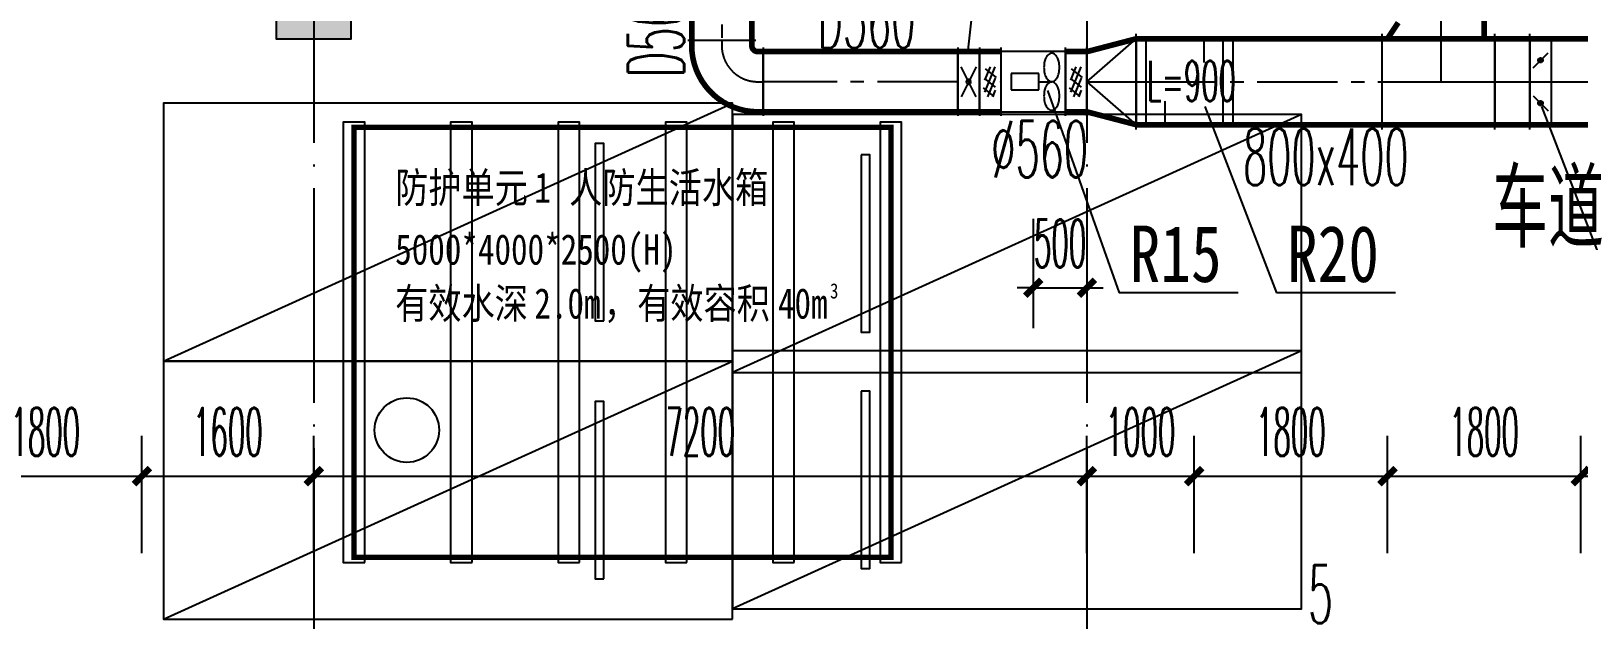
# Model space of a CAD drawing. Extents: x -888467 to -675969, y -675351 to -419232.
# Drawn here: x -808673 to -794264, y -467439 to -461966 of the extents above; entities that cross this region are included whole.
import ezdxf

# ---------------------------------------------------------------- set-up
doc = ezdxf.new("R2010")
doc.units = 0
doc.header["$LTSCALE"] = 1000
for name, pattern in [('CENTER2', [1.125, 0.75, -0.125, 0.125, -0.125]), ('DASH', [0.35, 0.25, -0.1]), ('DOTE', [2.42, 2, -0.2, 0.02, -0.2])]:
    doc.linetypes.add(name, pattern=pattern)
doc.layers.get('0').update_dxf_attribs({"linetype": 'CONTINUOUS'})
doc.layers.get('Defpoints').update_dxf_attribs({"linetype": 'CONTINUOUS'})
for name, color, linetype in [('A-Pkng-Bdry', 132, 'CONTINUOUS'), ('ACS_COM', 7, 'CONTINUOUS'), ('DIM_LEAD', 3, 'CONTINUOUS'), ('DOTE', 252, 'CONTINUOUS'), ('DUCT-送风中心线', 5, 'CENTER2'), ('DUCT-送风标注', 3, 'CONTINUOUS'), ('DUCT-送风法兰', 3, 'CONTINUOUS'), ('DUCT-送风管', 4, 'CONTINUOUS'), ('DUCT-送风管端线', 3, 'CONTINUOUS'), ('DUCT-送风管设备', 2, 'CONTINUOUS'), ('DUCT-送风阀门', 7, 'CONTINUOUS'), ('Hvac-Hide', 8, 'DASH'), ('TH_DIM', 3, 'CONTINUOUS'), ('停车', 32, 'CONTINUOUS'), ('建筑层', 253, 'CONTINUOUS'), ('设备编号', 3, 'CONTINUOUS')]:
    doc.layers.add(name, color=color, linetype=linetype)
doc.styles.add('-宋体', font='', dxfattribs={"width": 0.8})
doc.styles.add('-黑体', font='', dxfattribs={"width": 0.8})
doc.styles.add('_TCH_DIM_T3', font='simplex.shx', dxfattribs={"width": 0.423529, "bigfont": 'gbcbig.shx'})
doc.styles.add('hxd', font='simplex.shx', dxfattribs={"width": 0.5, "bigfont": 'gbcbig.shx'})
doc.styles.add('HZF', font='simplex.shx', dxfattribs={"width": 0.5, "bigfont": 'gbcbig.shx'})
doc.styles.get("Standard").update_dxf_attribs({"font": 'GBENOR', "bigfont": 'GBCBIG'})
doc.styles.get('-宋体').set_extended_font_data('宋体')
doc.styles.get('-黑体').set_extended_font_data('SimHei')
doc.dimstyles.new('_TCH_ARCH&&150', dxfattribs={"dimtxt": 446.25, "dimasz": 150, "dimexe": 375, "dimexo": 450, "dimgap": 189.375, "dimtad": 1, "dimdec": 0, "dimzin": 0, "dimdsep": 46, "dimtxsty": '_TCH_DIM_T3', "dimblk": 'ARCHTICK', "dimcen": 0.09, "dimclrt": 7, "dimazin": 2, "dimtfac": 1, "dimtdec": 0, "dimtix": 1, "dimtmove": 2, "dimatfit": 3, "dimfxl": 1, "dimtolj": 1, "dimtzin": 0, "dimarcsym": 0})

# ---------------------------------------------------------------- blocks, each defined once
blk = doc.blocks.new('ltcw')
at = {"layer": 'A-Pkng-Bdry', "color": 252}
blk.add_line((28605, 362729), (26205, 357429), dxfattribs=at)
for points in [[(28605, 357429), (26205, 357429), (26205, 362729), (28605, 362729)], [(28231, 358629), (26580, 358629), (26580, 358710), (28231, 358710)]]:
    blk.add_lwpolyline(points, close=True, dxfattribs=at)
blk = doc.blocks.new('_ArchTick')
at = {"color": 0, "linetype": 'ByBlock', "const_width": 0.4}
blk.add_lwpolyline([(-0.5, -0.5), (0.5, 0.5)], dxfattribs=at)
blk = doc.blocks.new('*D430')
at = {"layer": 'Defpoints', "color": 0, "transparency": 16777216}
for p in [(-799338, -463264), (-798838, -463264), (-798838, -464356)]:
    blk.add_point(p, dxfattribs=at)
at = {"layer": 'TH_DIM', "color": 0, "lineweight": -2, "transparency": 16777216}
for p, q in [((-799338, -463714), (-799338, -464731)), ((-798838, -463714), (-798838, -464731)), ((-799338, -464356), (-799488, -464356)), ((-799338, -464356), (-798838, -464356)), ((-798838, -464356), (-798688, -464356))]:
    blk.add_line(p, q, dxfattribs=at)
at = {"layer": 'TH_DIM', "color": 0, "lineweight": -2, "transparency": 16777216, "xscale": 150, "yscale": 150, "zscale": 150}
blk.add_blockref('_ArchTick', (-799338, -464356), dxfattribs=at)
at = {"layer": 'TH_DIM', "color": 0, "lineweight": -2, "transparency": 16777216, "xscale": 150, "yscale": 150, "zscale": 150, "rotation": 180}
blk.add_blockref('_ArchTick', (-798838, -464356), dxfattribs=at)
at = {"layer": 'TH_DIM', "color": 7, "transparency": 16777216, "insert": (-799088, -463943), "char_height": 446.2, "attachment_point": 5, "style": '_TCH_DIM_T3'}
blk.add_mtext('\\A1;500', dxfattribs=at)
blk = doc.blocks.new('*D541')
at = {"layer": 'Defpoints', "color": 0, "transparency": 16777216}
for p in [(-791639, -466109), (-794239, -467276), (-791639, -467276)]:
    blk.add_point(p, dxfattribs=at)
at = {"layer": 'TH_DIM', "color": 0, "lineweight": -2, "transparency": 16777216}
for p, q in [((-794239, -466826), (-794239, -465734)), ((-791639, -466826), (-791639, -465734)), ((-794239, -466109), (-791639, -466109))]:
    blk.add_line(p, q, dxfattribs=at)
at = {"layer": 'TH_DIM', "color": 0, "lineweight": -2, "transparency": 16777216, "xscale": 150, "yscale": 150, "zscale": 150, "rotation": 180}
blk.add_blockref('_ArchTick', (-794239, -466109), dxfattribs=at)
at = {"layer": 'TH_DIM', "color": 0, "lineweight": -2, "transparency": 16777216, "xscale": 150, "yscale": 150, "zscale": 150}
blk.add_blockref('_ArchTick', (-791639, -466109), dxfattribs=at)
at = {"layer": 'TH_DIM', "color": 7, "transparency": 16777216, "insert": (-792939, -465697), "char_height": 446.2, "attachment_point": 5, "style": '_TCH_DIM_T3'}
blk.add_mtext('\\A1;2600', dxfattribs=at)
blk = doc.blocks.new('*D542')
at = {"layer": 'Defpoints', "color": 0, "transparency": 16777216}
for p in [(-794239, -466109), (-796039, -467276), (-794239, -467276)]:
    blk.add_point(p, dxfattribs=at)
at = {"layer": 'TH_DIM', "color": 0, "lineweight": -2, "transparency": 16777216}
for p, q in [((-796039, -466826), (-796039, -465734)), ((-794239, -466826), (-794239, -465734)), ((-796039, -466109), (-794239, -466109))]:
    blk.add_line(p, q, dxfattribs=at)
at = {"layer": 'TH_DIM', "color": 0, "lineweight": -2, "transparency": 16777216, "xscale": 150, "yscale": 150, "zscale": 150, "rotation": 180}
blk.add_blockref('_ArchTick', (-796039, -466109), dxfattribs=at)
at = {"layer": 'TH_DIM', "color": 0, "lineweight": -2, "transparency": 16777216, "xscale": 150, "yscale": 150, "zscale": 150}
blk.add_blockref('_ArchTick', (-794239, -466109), dxfattribs=at)
at = {"layer": 'TH_DIM', "color": 7, "transparency": 16777216, "insert": (-795139, -465697), "char_height": 446.2, "attachment_point": 5, "style": '_TCH_DIM_T3'}
blk.add_mtext('\\A1;1800', dxfattribs=at)
blk = doc.blocks.new('*D543')
at = {"layer": 'Defpoints', "color": 0, "transparency": 16777216}
for p in [(-796039, -466109), (-797839, -467276), (-796039, -467276)]:
    blk.add_point(p, dxfattribs=at)
at = {"layer": 'TH_DIM', "color": 0, "lineweight": -2, "transparency": 16777216}
for p, q in [((-797839, -466826), (-797839, -465734)), ((-796039, -466826), (-796039, -465734)), ((-797839, -466109), (-796039, -466109))]:
    blk.add_line(p, q, dxfattribs=at)
at = {"layer": 'TH_DIM', "color": 0, "lineweight": -2, "transparency": 16777216, "xscale": 150, "yscale": 150, "zscale": 150, "rotation": 180}
blk.add_blockref('_ArchTick', (-797839, -466109), dxfattribs=at)
at = {"layer": 'TH_DIM', "color": 0, "lineweight": -2, "transparency": 16777216, "xscale": 150, "yscale": 150, "zscale": 150}
blk.add_blockref('_ArchTick', (-796039, -466109), dxfattribs=at)
at = {"layer": 'TH_DIM', "color": 7, "transparency": 16777216, "insert": (-796939, -465697), "char_height": 446.2, "attachment_point": 5, "style": '_TCH_DIM_T3'}
blk.add_mtext('\\A1;1800', dxfattribs=at)
blk = doc.blocks.new('*D544')
at = {"layer": 'Defpoints', "color": 0, "transparency": 16777216}
for p in [(-797839, -466109), (-798839, -467276), (-797839, -467276)]:
    blk.add_point(p, dxfattribs=at)
at = {"layer": 'TH_DIM', "color": 0, "lineweight": -2, "transparency": 16777216}
for p, q in [((-798839, -466826), (-798839, -465734)), ((-797839, -466826), (-797839, -465734)), ((-798839, -466109), (-797839, -466109))]:
    blk.add_line(p, q, dxfattribs=at)
at = {"layer": 'TH_DIM', "color": 0, "lineweight": -2, "transparency": 16777216, "xscale": 150, "yscale": 150, "zscale": 150, "rotation": 180}
blk.add_blockref('_ArchTick', (-798839, -466109), dxfattribs=at)
at = {"layer": 'TH_DIM', "color": 0, "lineweight": -2, "transparency": 16777216, "xscale": 150, "yscale": 150, "zscale": 150}
blk.add_blockref('_ArchTick', (-797839, -466109), dxfattribs=at)
at = {"layer": 'TH_DIM', "color": 7, "transparency": 16777216, "insert": (-798339, -465697), "char_height": 446.2, "attachment_point": 5, "style": '_TCH_DIM_T3'}
blk.add_mtext('\\A1;1000', dxfattribs=at)
blk = doc.blocks.new('*D545')
at = {"layer": 'Defpoints', "color": 0, "transparency": 16777216}
for p in [(-798839, -466109), (-806039, -467276), (-798839, -467276)]:
    blk.add_point(p, dxfattribs=at)
at = {"layer": 'TH_DIM', "color": 0, "lineweight": -2, "transparency": 16777216}
for p, q in [((-806039, -466826), (-806039, -465734)), ((-798839, -466826), (-798839, -465734)), ((-806039, -466109), (-798839, -466109))]:
    blk.add_line(p, q, dxfattribs=at)
at = {"layer": 'TH_DIM', "color": 0, "lineweight": -2, "transparency": 16777216, "xscale": 150, "yscale": 150, "zscale": 150, "rotation": 180}
blk.add_blockref('_ArchTick', (-806039, -466109), dxfattribs=at)
at = {"layer": 'TH_DIM', "color": 0, "lineweight": -2, "transparency": 16777216, "xscale": 150, "yscale": 150, "zscale": 150}
blk.add_blockref('_ArchTick', (-798839, -466109), dxfattribs=at)
at = {"layer": 'TH_DIM', "color": 7, "transparency": 16777216, "insert": (-802439, -465697), "char_height": 446.2, "attachment_point": 5, "style": '_TCH_DIM_T3'}
blk.add_mtext('\\A1;7200', dxfattribs=at)
blk = doc.blocks.new('*D546')
at = {"layer": 'Defpoints', "color": 0, "transparency": 16777216}
for p in [(-806039, -466109), (-807639, -467276), (-806039, -467276)]:
    blk.add_point(p, dxfattribs=at)
at = {"layer": 'TH_DIM', "color": 0, "lineweight": -2, "transparency": 16777216}
for p, q in [((-807639, -466826), (-807639, -465734)), ((-806039, -466826), (-806039, -465734)), ((-807639, -466109), (-806039, -466109))]:
    blk.add_line(p, q, dxfattribs=at)
at = {"layer": 'TH_DIM', "color": 0, "lineweight": -2, "transparency": 16777216, "xscale": 150, "yscale": 150, "zscale": 150, "rotation": 180}
blk.add_blockref('_ArchTick', (-807639, -466109), dxfattribs=at)
at = {"layer": 'TH_DIM', "color": 0, "lineweight": -2, "transparency": 16777216, "xscale": 150, "yscale": 150, "zscale": 150}
blk.add_blockref('_ArchTick', (-806039, -466109), dxfattribs=at)
at = {"layer": 'TH_DIM', "color": 7, "transparency": 16777216, "insert": (-806839, -465697), "char_height": 446.2, "attachment_point": 5, "style": '_TCH_DIM_T3'}
blk.add_mtext('\\A1;1600', dxfattribs=at)
blk = doc.blocks.new('*D547')
at = {"layer": 'Defpoints', "color": 0, "transparency": 16777216}
for p in [(-807639, -466109), (-809439, -467276), (-807639, -467276)]:
    blk.add_point(p, dxfattribs=at)
at = {"layer": 'TH_DIM', "color": 0, "lineweight": -2, "transparency": 16777216}
for p, q in [((-809439, -466826), (-809439, -465734)), ((-807639, -466826), (-807639, -465734)), ((-809439, -466109), (-807639, -466109))]:
    blk.add_line(p, q, dxfattribs=at)
at = {"layer": 'TH_DIM', "color": 0, "lineweight": -2, "transparency": 16777216, "xscale": 150, "yscale": 150, "zscale": 150, "rotation": 180}
blk.add_blockref('_ArchTick', (-809439, -466109), dxfattribs=at)
at = {"layer": 'TH_DIM', "color": 0, "lineweight": -2, "transparency": 16777216, "xscale": 150, "yscale": 150, "zscale": 150}
blk.add_blockref('_ArchTick', (-807639, -466109), dxfattribs=at)
at = {"layer": 'TH_DIM', "color": 7, "transparency": 16777216, "insert": (-808539, -465697), "char_height": 446.2, "attachment_point": 5, "style": '_TCH_DIM_T3'}
blk.add_mtext('\\A1;1800', dxfattribs=at)
blk = doc.blocks.new('$轴流风机$00000011')
for p, q in [((-500, 500, 0), (-500, -500, 0)), ((500, 500, 0), (-500, 500, 0)), ((500, -500, 0), (500, 500, 0)), ((-339, 135, 0), (-339, -135, 0)), ((88, 135, 0), (-339, 135, 0)), ((88, -135, 0), (88, 135, 0)), ((88, 0, 0), (288, 0, 0)), ((-339, -135, 0), (88, -135, 0)), ((-500, -500, 0), (500, -500, 0))]:
    blk.add_line(p, q)
for centre, radius, start, end in [((633, 238, 0), 465, 168.1126, 180), ((462, 274, 0), 291, 153.0603, 168.1126), ((355, 329, 0), 170, 129.1821, 153.0603), ((288, 410, 0), 64.8, 90, 129.1821), ((288, 410, 0), 64.8, 50.8179, 90), ((222, 329, 0), 170, 26.9397, 50.8179), ((115, 274, 0), 291, 11.8874, 26.9397), ((-56, 238, 0), 465, 0, 11.8874), ((633, 238, 0), 465, 180, 191.8874), ((462, 202, 0), 291, 191.8874, 206.9397), ((355, 148, 0), 170, 206.9397, 230.8179), ((288, 66, 0), 64.8, 230.8179, 270), ((288, 66, 0), 64.8, 270, 309.1821), ((222, 148, 0), 170, 309.1821, 333.0603), ((115, 202, 0), 291, 333.0603, 348.1126), ((-56, 238, 0), 465, 348.1126, 0), ((633, -238, 0), 465, 168.1126, 180), ((633, -238, 0), 465, 180, 191.8874), ((462, -202, 0), 291, 153.0603, 168.1126), ((355, -148, 0), 170, 129.1821, 153.0603), ((288, -66, 0), 64.8, 90, 129.1821), ((288, -66, 0), 64.8, 50.8179, 90), ((222, -148, 0), 170, 26.9397, 50.8179), ((115, -202, 0), 291, 11.8874, 26.9397), ((-56, -238, 0), 465, 0, 11.8874), ((-56, -238, 0), 465, 348.1126, 0), ((462, -274, 0), 291, 191.8874, 206.9397), ((355, -329, 0), 170, 206.9397, 230.8179), ((288, -410, 0), 64.8, 230.8179, 270), ((288, -410, 0), 64.8, 270, 309.1821), ((222, -329, 0), 170, 309.1821, 333.0603), ((115, -274, 0), 291, 333.0603, 348.1126)]:
    blk.add_arc(centre, radius, start, end)
for p in [(-500, 0, 0), (500, 0, 0)]:
    blk.add_point(p)

msp = doc.modelspace()

# ---------------------------------------------------------------- hatches: boundary and pattern name
at = {"layer": '建筑层'}
h = msp.add_hatch(color=253, dxfattribs=at)
h.dxf.hatch_style = 1
h.paths.add_polyline_path([(-805689.1, -461338.7), (-806389.1, -461338.7), (-806389.1, -462038.7), (-805689.1, -462038.7)])

# ---------------------------------------------------------------- linework, layer by layer
at = {"layer": 'DIM_LEAD'}
for p, q in [((-799948.8, -462173.2, 27779), (-799830.4, -461144.9, -7884.9)), ((-799206, -462521.5, 9000), (-798537.1, -464403, -7884.9)), ((-797741.1, -462669, 9000), (-797072.2, -464403, -7884.9)), ((-794605, -462669, 9000), (-793936.1, -464403, -7884.9)), ((-797429.3, -464403, -7884.9), (-798537.1, -464403, -7884.9)), ((-795964.4, -464403, -7884.9), (-797072.2, -464403, -7884.9))]:
    msp.add_line(p, q, dxfattribs=at)
at = {"layer": 'DOTE', "linetype": 'DOTE'}
for p, q in [((-806039.1, -448908.1), (-806039.1, -497433.1)), ((-798839.1, -448908.1), (-798839.1, -497433.1))]:
    msp.add_line(p, q, dxfattribs=at)
at = {"layer": 'DUCT-送风中心线'}
for p, q in [((-802239.1, -461030.9), (-802239.1, -462052.5)), ((-795539.1, -462438.7), (-795539.1, -461838.7)), ((-802239.1, -462052.7), (-802239.1, -462102.7)), ((-801903.1, -462438.7), (-801853.1, -462438.7)), ((-800039.9, -462438.7), (-801852.9, -462438.7)), ((-798838.7, -462438.7), (-798838.9, -462438.7)), ((-798838.3, -462438.7), (-798378.3, -462438.7)), ((-798378.1, -462438.7), (-796089.3, -462438.7)), ((-796089.1, -462438.7), (-795539.1, -462438.7)), ((-795539.1, -462438.7), (-795039.1, -462438.7)), ((-795038.9, -462438.7), (-794713.9, -462438.7)), ((-794713.7, -462438.7), (-787853.3, -462438.7))]:
    msp.add_line(p, q, dxfattribs=at)
msp.add_arc((-801903.1, -462102.7), 336, 180, 270, dxfattribs=at)
at = {"layer": 'DUCT-送风法兰'}
for p, q in [((-802556.6, -462052.6), (-801921.6, -462052.6)), ((-798378.2, -462883.7), (-798378.2, -461993.7)), ((-796089.2, -462883.7), (-796089.2, -461993.7)), ((-795039, -462883.7), (-795039, -461993.7)), ((-795039, -462883.7), (-795039, -461993.7)), ((-794714, -462038.7), (-794714, -461993.7)), ((-794713.8, -462883.7), (-794713.8, -461993.7)), ((-794713.8, -462883.7), (-794713.8, -461993.7)), ((-801853, -462121.2), (-801853, -462756.2)), ((-800039.8, -462121.2), (-800039.8, -462756.2)), ((-799839.6, -462121.2), (-799839.6, -462756.2)), ((-799839.4, -462731.2), (-799839.4, -462146.2)), ((-799639.2, -462121.2), (-799639.2, -462756.2)), ((-799039, -462756.2), (-799039, -462121.2)), ((-798838.6, -462121.2), (-798838.6, -462756.2)), ((-798838.4, -462756.2), (-798838.4, -462121.2)), ((-794714, -462883.7), (-794714, -462838.7))]:
    msp.add_line(p, q, dxfattribs=at)
at = {"layer": 'DUCT-送风管'}
for p, q in [((-798838.3, -462438.7), (-798378.3, -462038.7)), ((-798378.1, -462038.7), (-797478.1, -462038.7)), ((-794713.7, -462038.7, 9000), (-794513.7, -462038.7, 9000)), ((-798838.3, -462438.7), (-798378.3, -462838.7)), ((-797478.1, -462838.7), (-798378.1, -462838.7)), ((-794513.7, -462838.7, 9000), (-794713.7, -462838.7, 9000))]:
    msp.add_line(p, q, dxfattribs=at)
at = {"layer": 'DUCT-送风管', "const_width": 52.5}
for points in [[(-802519.1, -461030.9), (-802519.1, -462052.5)], [(-801959.1, -462052.5), (-801959.1, -461030.9)], [(-796039.1, -462038.7), (-795939.1, -461888.7)], [(-795139.1, -461838.7), (-795139.1, -462038.7)], [(-802519.1, -462052.7), (-802519.1, -462102.7)], [(-801959.1, -462102.7), (-801959.1, -462052.7)], [(-798838.3, -462158.7), (-798378.3, -462038.7)], [(-796089.3, -462038.7), (-798378.1, -462038.7)], [(-796089.1, -462038.7), (-796039.1, -462038.7)], [(-796039.1, -462038.7), (-795139.1, -462038.7)], [(-795139.1, -462038.7), (-795039.1, -462038.7)], [(-795038.9, -462038.7), (-794713.9, -462038.7)], [(-787853.3, -462038.7), (-794713.7, -462038.7)], [(-801853.1, -462158.7), (-801903.1, -462158.7)], [(-800039.9, -462158.7), (-801852.9, -462158.7)], [(-800039.7, -462158.7), (-799839.7, -462158.7)], [(-799839.5, -462158.7), (-799639.5, -462158.7)], [(-799038.9, -462158.7), (-798838.9, -462158.7)], [(-798838.7, -462158.7), (-798838.9, -462158.7)], [(-801903.1, -462718.7), (-801853.1, -462718.7)], [(-801852.9, -462718.7), (-800039.9, -462718.7)], [(-799839.7, -462718.7), (-800039.7, -462718.7)], [(-799639.5, -462718.7), (-799839.5, -462718.7)], [(-798838.9, -462718.7), (-799038.9, -462718.7)], [(-798838.7, -462718.7), (-798838.9, -462718.7)], [(-798838.3, -462718.7), (-798378.3, -462838.7)], [(-798378.1, -462838.7), (-796089.3, -462838.7)], [(-795039.1, -462838.7), (-796089.1, -462838.7)], [(-795038.9, -462838.7), (-794713.9, -462838.7)], [(-794713.7, -462838.7), (-787853.3, -462838.7)]]:
    msp.add_lwpolyline(points, dxfattribs=at)
for points in [[(-802519.1, -462102.7, 0.4142136), (-801903.1, -462718.7)], [(-801959.1, -462102.7, 0.4142136), (-801903.1, -462158.7)]]:
    msp.add_lwpolyline(points, format="xyb", dxfattribs=at)
at = {"layer": 'DUCT-送风管端线'}
for p, q in [((-802519.1, -462052.5), (-801959.1, -462052.5)), ((-802519.1, -462052.7), (-801959.1, -462052.7)), ((-798378.3, -462838.7), (-798378.3, -462038.7)), ((-798378.1, -462038.7), (-798378.1, -462838.7)), ((-798378.1, -462038.7), (-798378.1, -462838.7)), ((-797478.1, -462038.7), (-797478.1, -462838.7)), ((-796089.3, -462838.7), (-796089.3, -462038.7)), ((-796089.1, -462838.7), (-796089.1, -462038.7)), ((-795039.1, -462038.7), (-795039.1, -462838.7)), ((-795038.9, -462038.7), (-795038.9, -462838.7)), ((-794713.9, -462838.7), (-794713.9, -462038.7)), ((-794713.7, -462038.7, 9000), (-794713.7, -462838.7, 9000)), ((-794713.7, -462038.7), (-794713.7, -462838.7)), ((-794513.7, -462038.7, 9000), (-794513.7, -462838.7, 9000)), ((-801853.1, -462718.7), (-801853.1, -462158.7)), ((-801852.9, -462158.7), (-801852.9, -462718.7)), ((-800039.9, -462718.7), (-800039.9, -462158.7)), ((-800039.7, -462158.7), (-800039.7, -462718.7)), ((-799839.7, -462158.7), (-799839.7, -462718.7)), ((-799839.5, -462158.7), (-799839.5, -462718.7)), ((-799639.5, -462158.7), (-799639.5, -462718.7)), ((-799038.9, -462158.7), (-799038.9, -462718.7)), ((-798838.9, -462158.7), (-798838.9, -462718.7)), ((-798838.9, -462158.7), (-798838.9, -462718.7)), ((-798838.7, -462718.7), (-798838.7, -462158.7)), ((-798838.3, -462158.7), (-798838.3, -462718.7))]:
    msp.add_line(p, q, dxfattribs=at)
at = {"layer": 'DUCT-送风阀门'}
for p, q in [((-798378.1, -462858.7), (-798378.1, -462018.7)), ((-798378.1, -462038.7), (-798288.1, -462038.7)), ((-798288.1, -462038.7), (-798288.1, -462838.7)), ((-797568.1, -462038.7), (-798288.1, -462038.7)), ((-797748.1, -462038.7), (-797748.1, -462258.7)), ((-797568.1, -462838.7), (-797568.1, -462038.7)), ((-797568.1, -462038.7), (-797478.1, -462038.7)), ((-797478.1, -462018.7), (-797478.1, -462858.7)), ((-794683.7, -462308.7, 9000), (-794543.7, -462168.7, 9000)), ((-794635.9, -462238.7, 9000), (-794635.5, -462234.7, 9000)), ((-794635.5, -462234.7, 9000), (-794634.4, -462230.7, 9000)), ((-794634.4, -462230.7, 9000), (-794632.5, -462227.1, 9000)), ((-794632.5, -462227.1, 9000), (-794630.1, -462223.8, 9000)), ((-794630.1, -462223.8, 9000), (-794627.1, -462221, 9000)), ((-794628.7, -462238.7, 9000), (-794628.4, -462235.8, 9000)), ((-794628.4, -462235.8, 9000), (-794627.6, -462233, 9000)), ((-794627.6, -462233, 9000), (-794626.2, -462230.4, 9000)), ((-794627.1, -462221, 9000), (-794623.6, -462218.9, 9000)), ((-794626.2, -462230.4, 9000), (-794624.3, -462228.1, 9000)), ((-794624.4, -462238.7, 9000), (-794624.2, -462236.6, 9000)), ((-794624.3, -462228.1, 9000), (-794622, -462226.2, 9000)), ((-794624.2, -462236.6, 9000), (-794623.6, -462234.6, 9000)), ((-794623.6, -462218.9, 9000), (-794619.8, -462217.4, 9000)), ((-794623.6, -462234.6, 9000), (-794622.6, -462232.8, 9000)), ((-794622.6, -462232.8, 9000), (-794621.3, -462231.1, 9000)), ((-794622, -462226.2, 9000), (-794619.4, -462224.9, 9000)), ((-794621.3, -462231.1, 9000), (-794619.7, -462229.8, 9000)), ((-794619.8, -462217.4, 9000), (-794615.7, -462216.7, 9000)), ((-794619.7, -462229.8, 9000), (-794617.8, -462228.8, 9000)), ((-794619.4, -462224.9, 9000), (-794616.6, -462224, 9000)), ((-794617.8, -462228.8, 9000), (-794615.8, -462228.2, 9000)), ((-794616.6, -462224, 9000), (-794613.7, -462223.7, 9000)), ((-794615.8, -462228.2, 9000), (-794613.7, -462228, 9000)), ((-794615.7, -462216.7, 9000), (-794611.7, -462216.7, 9000)), ((-794613.7, -462223.7, 9000), (-794610.8, -462224, 9000)), ((-794613.7, -462228, 9000), (-794611.6, -462228.2, 9000)), ((-794611.7, -462216.7, 9000), (-794607.6, -462217.4, 9000)), ((-794611.6, -462228.2, 9000), (-794609.6, -462228.8, 9000)), ((-794610.8, -462224, 9000), (-794608, -462224.9, 9000)), ((-794609.6, -462228.8, 9000), (-794607.7, -462229.8, 9000)), ((-794608, -462224.9, 9000), (-794605.4, -462226.2, 9000)), ((-794607.7, -462229.8, 9000), (-794606.1, -462231.1, 9000)), ((-794607.6, -462217.4, 9000), (-794603.8, -462218.9, 9000)), ((-794606.1, -462231.1, 9000), (-794604.8, -462232.8, 9000)), ((-794605.4, -462226.2, 9000), (-794603.1, -462228.1, 9000)), ((-794604.8, -462232.8, 9000), (-794603.8, -462234.6, 9000)), ((-794603.8, -462218.9, 9000), (-794600.3, -462221, 9000)), ((-794603.8, -462234.6, 9000), (-794603.2, -462236.6, 9000)), ((-794603.2, -462236.6, 9000), (-794603, -462238.7, 9000)), ((-794603.1, -462228.1, 9000), (-794601.2, -462230.4, 9000)), ((-794601.2, -462230.4, 9000), (-794599.8, -462233, 9000)), ((-794600.3, -462221, 9000), (-794597.3, -462223.8, 9000)), ((-794599.8, -462233, 9000), (-794599, -462235.8, 9000)), ((-794599, -462235.8, 9000), (-794598.7, -462238.7, 9000)), ((-794597.3, -462223.8, 9000), (-794594.9, -462227.1, 9000)), ((-794594.9, -462227.1, 9000), (-794593, -462230.7, 9000)), ((-794593, -462230.7, 9000), (-794591.9, -462234.7, 9000)), ((-794591.9, -462234.7, 9000), (-794591.5, -462238.7, 9000)), ((-799869.6, -462578.7), (-800009.8, -462298.8)), ((-799869.7, -462298.7), (-800009.7, -462578.7)), ((-799789.5, -462536.1), (-799691.6, -462298.7)), ((-799789.5, -462424.1), (-799737.8, -462298.7)), ((-799681.4, -462400.1), (-799781.4, -462319.3)), ((-798988.9, -462536.1), (-798891, -462298.7)), ((-798988.9, -462424.1), (-798937.2, -462298.7)), ((-798880.8, -462400.1), (-798980.8, -462319.3)), ((-794635.5, -462242.8, 9000), (-794635.9, -462238.7, 9000)), ((-794634.4, -462246.7, 9000), (-794635.5, -462242.8, 9000)), ((-794632.5, -462250.4, 9000), (-794634.4, -462246.7, 9000)), ((-794630.1, -462253.7, 9000), (-794632.5, -462250.4, 9000)), ((-794627.1, -462256.4, 9000), (-794630.1, -462253.7, 9000)), ((-794628.4, -462241.7, 9000), (-794628.7, -462238.7, 9000)), ((-794627.6, -462244.5, 9000), (-794628.4, -462241.7, 9000)), ((-794626.2, -462247.1, 9000), (-794627.6, -462244.5, 9000)), ((-794623.6, -462258.6, 9000), (-794627.1, -462256.4, 9000)), ((-794624.3, -462249.3, 9000), (-794626.2, -462247.1, 9000)), ((-794624.2, -462240.8, 9000), (-794624.4, -462238.7, 9000)), ((-794622, -462251.2, 9000), (-794624.3, -462249.3, 9000)), ((-794623.6, -462242.8, 9000), (-794624.2, -462240.8, 9000)), ((-794622.6, -462244.7, 9000), (-794623.6, -462242.8, 9000)), ((-794619.8, -462260, 9000), (-794623.6, -462258.6, 9000)), ((-794621.3, -462246.3, 9000), (-794622.6, -462244.7, 9000)), ((-794619.4, -462252.6, 9000), (-794622, -462251.2, 9000)), ((-794619.7, -462247.6, 9000), (-794621.3, -462246.3, 9000)), ((-794615.7, -462260.8, 9000), (-794619.8, -462260, 9000)), ((-794617.8, -462248.6, 9000), (-794619.7, -462247.6, 9000)), ((-794616.6, -462253.4, 9000), (-794619.4, -462252.6, 9000)), ((-794615.8, -462249.3, 9000), (-794617.8, -462248.6, 9000)), ((-794613.7, -462253.7, 9000), (-794616.6, -462253.4, 9000)), ((-794613.7, -462249.5, 9000), (-794615.8, -462249.3, 9000)), ((-794611.7, -462260.8, 9000), (-794615.7, -462260.8, 9000)), ((-794611.6, -462249.3, 9000), (-794613.7, -462249.5, 9000)), ((-794610.8, -462253.4, 9000), (-794613.7, -462253.7, 9000)), ((-794607.6, -462260, 9000), (-794611.7, -462260.8, 9000)), ((-794609.6, -462248.6, 9000), (-794611.6, -462249.3, 9000)), ((-794608, -462252.6, 9000), (-794610.8, -462253.4, 9000)), ((-794607.7, -462247.6, 9000), (-794609.6, -462248.6, 9000)), ((-794605.4, -462251.2, 9000), (-794608, -462252.6, 9000)), ((-794606.1, -462246.3, 9000), (-794607.7, -462247.6, 9000)), ((-794603.8, -462258.6, 9000), (-794607.6, -462260, 9000)), ((-794604.8, -462244.7, 9000), (-794606.1, -462246.3, 9000)), ((-794603.1, -462249.3, 9000), (-794605.4, -462251.2, 9000)), ((-794603.8, -462242.8, 9000), (-794604.8, -462244.7, 9000)), ((-794603.2, -462240.8, 9000), (-794603.8, -462242.8, 9000)), ((-794600.3, -462256.4, 9000), (-794603.8, -462258.6, 9000)), ((-794603, -462238.7, 9000), (-794603.2, -462240.8, 9000)), ((-794601.2, -462247.1, 9000), (-794603.1, -462249.3, 9000)), ((-794599.8, -462244.5, 9000), (-794601.2, -462247.1, 9000)), ((-794597.3, -462253.7, 9000), (-794600.3, -462256.4, 9000)), ((-794599, -462241.7, 9000), (-794599.8, -462244.5, 9000)), ((-794598.7, -462238.7, 9000), (-794599, -462241.7, 9000)), ((-794594.9, -462250.4, 9000), (-794597.3, -462253.7, 9000)), ((-794593, -462246.7, 9000), (-794594.9, -462250.4, 9000)), ((-794591.9, -462242.8, 9000), (-794593, -462246.7, 9000)), ((-794591.5, -462238.7, 9000), (-794591.9, -462242.8, 9000)), ((-799961.5, -462434.7), (-799961.9, -462438.7)), ((-799961.9, -462438.7), (-799961.5, -462442.8)), ((-799960.4, -462430.7), (-799961.5, -462434.7)), ((-799961.5, -462442.8), (-799960.4, -462446.7)), ((-799958.5, -462427.1), (-799960.4, -462430.7)), ((-799960.4, -462446.7), (-799958.5, -462450.4)), ((-799956.1, -462423.8), (-799958.5, -462427.1)), ((-799958.5, -462450.4), (-799956.1, -462453.7)), ((-799953.1, -462421), (-799956.1, -462423.8)), ((-799956.1, -462453.7), (-799953.1, -462456.4)), ((-799949.6, -462418.9), (-799953.1, -462421)), ((-799953.1, -462456.4), (-799949.6, -462458.6)), ((-799945.8, -462417.4), (-799949.6, -462418.9)), ((-799949.6, -462458.6), (-799945.8, -462460)), ((-799941.7, -462416.7), (-799945.8, -462417.4)), ((-799945.8, -462460), (-799941.7, -462460.8)), ((-799937.7, -462416.7), (-799941.7, -462416.7)), ((-799941.7, -462460.8), (-799937.7, -462460.8)), ((-799933.6, -462417.4), (-799937.7, -462416.7)), ((-799937.7, -462460.8), (-799933.6, -462460)), ((-799929.8, -462418.9), (-799933.6, -462417.4)), ((-799933.6, -462460), (-799929.8, -462458.6)), ((-799926.3, -462421), (-799929.8, -462418.9)), ((-799929.8, -462458.6), (-799926.3, -462456.4)), ((-799923.3, -462423.8), (-799926.3, -462421)), ((-799926.3, -462456.4), (-799923.3, -462453.7)), ((-799920.9, -462427.1), (-799923.3, -462423.8)), ((-799923.3, -462453.7), (-799920.9, -462450.4)), ((-799919, -462430.7), (-799920.9, -462427.1)), ((-799920.9, -462450.4), (-799919, -462446.7)), ((-799917.9, -462434.7), (-799919, -462430.7)), ((-799919, -462446.7), (-799917.9, -462442.8)), ((-799917.5, -462438.7), (-799917.9, -462434.7)), ((-799917.9, -462442.8), (-799917.5, -462438.7)), ((-799701.1, -462576.5), (-799801.1, -462495.7)), ((-799689.5, -462490.7), (-799789.5, -462409.9)), ((-799760.9, -462578.7), (-799689.5, -462405.7)), ((-799714.7, -462578.7), (-799689.5, -462517.7)), ((-798900.5, -462576.5), (-799000.5, -462495.7)), ((-798888.9, -462490.7), (-798988.9, -462409.9)), ((-798960.3, -462578.7), (-798888.9, -462405.7)), ((-798914.1, -462578.7), (-798888.9, -462517.7)), ((-798108.1, -462838.7), (-798108.1, -462618.7)), ((-794683.7, -462568.7, 9000), (-794543.7, -462708.7, 9000)), ((-794635.9, -462638.7, 9000), (-794635.5, -462634.7, 9000)), ((-794635.5, -462642.8, 9000), (-794635.9, -462638.7, 9000)), ((-794635.5, -462634.7, 9000), (-794634.4, -462630.7, 9000)), ((-794634.4, -462646.7, 9000), (-794635.5, -462642.8, 9000)), ((-794634.4, -462630.7, 9000), (-794632.5, -462627.1, 9000)), ((-794632.5, -462650.4, 9000), (-794634.4, -462646.7, 9000)), ((-794632.5, -462627.1, 9000), (-794630.1, -462623.8, 9000)), ((-794630.1, -462653.7, 9000), (-794632.5, -462650.4, 9000)), ((-794630.1, -462623.8, 9000), (-794627.1, -462621, 9000)), ((-794627.1, -462656.4, 9000), (-794630.1, -462653.7, 9000)), ((-794628.7, -462638.7, 9000), (-794628.4, -462635.8, 9000)), ((-794628.4, -462641.7, 9000), (-794628.7, -462638.7, 9000)), ((-794628.4, -462635.8, 9000), (-794627.6, -462633, 9000)), ((-794627.6, -462644.5, 9000), (-794628.4, -462641.7, 9000)), ((-794627.6, -462633, 9000), (-794626.2, -462630.4, 9000)), ((-794626.2, -462647.1, 9000), (-794627.6, -462644.5, 9000)), ((-794627.1, -462621, 9000), (-794623.6, -462618.9, 9000)), ((-794623.6, -462658.6, 9000), (-794627.1, -462656.4, 9000)), ((-794626.2, -462630.4, 9000), (-794624.3, -462628.1, 9000)), ((-794624.3, -462649.3, 9000), (-794626.2, -462647.1, 9000)), ((-794624.4, -462638.7, 9000), (-794624.2, -462636.6, 9000)), ((-794624.2, -462640.8, 9000), (-794624.4, -462638.7, 9000)), ((-794624.3, -462628.1, 9000), (-794622, -462626.2, 9000)), ((-794622, -462651.2, 9000), (-794624.3, -462649.3, 9000)), ((-794624.2, -462636.6, 9000), (-794623.6, -462634.6, 9000)), ((-794623.6, -462642.8, 9000), (-794624.2, -462640.8, 9000)), ((-794623.6, -462618.9, 9000), (-794619.8, -462617.4, 9000)), ((-794623.6, -462634.6, 9000), (-794622.6, -462632.8, 9000)), ((-794622.6, -462644.7, 9000), (-794623.6, -462642.8, 9000)), ((-794619.8, -462660, 9000), (-794623.6, -462658.6, 9000)), ((-794622.6, -462632.8, 9000), (-794621.3, -462631.1, 9000)), ((-794621.3, -462646.3, 9000), (-794622.6, -462644.7, 9000)), ((-794622, -462626.2, 9000), (-794619.4, -462624.9, 9000)), ((-794619.4, -462652.6, 9000), (-794622, -462651.2, 9000)), ((-794621.3, -462631.1, 9000), (-794619.7, -462629.8, 9000)), ((-794619.7, -462647.6, 9000), (-794621.3, -462646.3, 9000)), ((-794619.8, -462617.4, 9000), (-794615.7, -462616.7, 9000)), ((-794615.7, -462660.8, 9000), (-794619.8, -462660, 9000)), ((-794619.7, -462629.8, 9000), (-794617.8, -462628.8, 9000)), ((-794617.8, -462648.6, 9000), (-794619.7, -462647.6, 9000)), ((-794619.4, -462624.9, 9000), (-794616.6, -462624, 9000)), ((-794616.6, -462653.4, 9000), (-794619.4, -462652.6, 9000)), ((-794617.8, -462628.8, 9000), (-794615.8, -462628.2, 9000)), ((-794615.8, -462649.3, 9000), (-794617.8, -462648.6, 9000)), ((-794616.6, -462624, 9000), (-794613.7, -462623.7, 9000)), ((-794613.7, -462653.7, 9000), (-794616.6, -462653.4, 9000)), ((-794615.8, -462628.2, 9000), (-794613.7, -462628, 9000)), ((-794613.7, -462649.5, 9000), (-794615.8, -462649.3, 9000)), ((-794615.7, -462616.7, 9000), (-794611.7, -462616.7, 9000)), ((-794611.7, -462660.8, 9000), (-794615.7, -462660.8, 9000)), ((-794613.7, -462623.7, 9000), (-794610.8, -462624, 9000)), ((-794613.7, -462628, 9000), (-794611.6, -462628.2, 9000)), ((-794611.6, -462649.3, 9000), (-794613.7, -462649.5, 9000)), ((-794610.8, -462653.4, 9000), (-794613.7, -462653.7, 9000)), ((-794611.7, -462616.7, 9000), (-794607.6, -462617.4, 9000)), ((-794607.6, -462660, 9000), (-794611.7, -462660.8, 9000)), ((-794611.6, -462628.2, 9000), (-794609.6, -462628.8, 9000)), ((-794609.6, -462648.6, 9000), (-794611.6, -462649.3, 9000)), ((-794610.8, -462624, 9000), (-794608, -462624.9, 9000)), ((-794608, -462652.6, 9000), (-794610.8, -462653.4, 9000)), ((-794609.6, -462628.8, 9000), (-794607.7, -462629.8, 9000)), ((-794607.7, -462647.6, 9000), (-794609.6, -462648.6, 9000)), ((-794608, -462624.9, 9000), (-794605.4, -462626.2, 9000)), ((-794605.4, -462651.2, 9000), (-794608, -462652.6, 9000)), ((-794607.7, -462629.8, 9000), (-794606.1, -462631.1, 9000)), ((-794606.1, -462646.3, 9000), (-794607.7, -462647.6, 9000)), ((-794607.6, -462617.4, 9000), (-794603.8, -462618.9, 9000)), ((-794603.8, -462658.6, 9000), (-794607.6, -462660, 9000)), ((-794606.1, -462631.1, 9000), (-794604.8, -462632.8, 9000)), ((-794604.8, -462644.7, 9000), (-794606.1, -462646.3, 9000)), ((-794605.4, -462626.2, 9000), (-794603.1, -462628.1, 9000)), ((-794603.1, -462649.3, 9000), (-794605.4, -462651.2, 9000)), ((-794604.8, -462632.8, 9000), (-794603.8, -462634.6, 9000)), ((-794603.8, -462642.8, 9000), (-794604.8, -462644.7, 9000)), ((-794603.8, -462618.9, 9000), (-794600.3, -462621, 9000)), ((-794603.8, -462634.6, 9000), (-794603.2, -462636.6, 9000)), ((-794603.2, -462640.8, 9000), (-794603.8, -462642.8, 9000)), ((-794600.3, -462656.4, 9000), (-794603.8, -462658.6, 9000)), ((-794603.2, -462636.6, 9000), (-794603, -462638.7, 9000)), ((-794603, -462638.7, 9000), (-794603.2, -462640.8, 9000)), ((-794603.1, -462628.1, 9000), (-794601.2, -462630.4, 9000)), ((-794601.2, -462647.1, 9000), (-794603.1, -462649.3, 9000)), ((-794601.2, -462630.4, 9000), (-794599.8, -462633, 9000)), ((-794599.8, -462644.5, 9000), (-794601.2, -462647.1, 9000)), ((-794600.3, -462621, 9000), (-794597.3, -462623.8, 9000)), ((-794597.3, -462653.7, 9000), (-794600.3, -462656.4, 9000)), ((-794599.8, -462633, 9000), (-794599, -462635.8, 9000)), ((-794599, -462641.7, 9000), (-794599.8, -462644.5, 9000)), ((-794599, -462635.8, 9000), (-794598.7, -462638.7, 9000)), ((-794598.7, -462638.7, 9000), (-794599, -462641.7, 9000)), ((-794597.3, -462623.8, 9000), (-794594.9, -462627.1, 9000)), ((-794594.9, -462650.4, 9000), (-794597.3, -462653.7, 9000)), ((-794594.9, -462627.1, 9000), (-794593, -462630.7, 9000)), ((-794593, -462646.7, 9000), (-794594.9, -462650.4, 9000)), ((-794593, -462630.7, 9000), (-794591.9, -462634.7, 9000)), ((-794591.9, -462642.8, 9000), (-794593, -462646.7, 9000)), ((-794591.9, -462634.7, 9000), (-794591.5, -462638.7, 9000)), ((-794591.5, -462638.7, 9000), (-794591.9, -462642.8, 9000)), ((-798288.1, -462838.7), (-798378.1, -462838.7)), ((-798288.1, -462838.7), (-797568.1, -462838.7)), ((-797478.1, -462838.7), (-797568.1, -462838.7))]:
    msp.add_line(p, q, dxfattribs=at)
at = {"layer": 'Hvac-Hide'}
for p, q in [((-794714, -462038.7), (-794714, -462838.7)), ((-794714, -462838.7), (-794714, -462038.7))]:
    msp.add_line(p, q, dxfattribs=at)
at = {"layer": '建筑层', "color": 253}
for points in [[(-805689.1, -461338.7), (-806389.1, -461338.7), (-806389.1, -462038.7), (-805689.1, -462038.7)], [(-805564.1, -466913.7), (-805564.1, -462813.7), (-805764.1, -462813.7), (-805764.1, -466913.7)], [(-805664.1, -466863.7), (-800664.1, -466863.7), (-800664.1, -462863.7), (-805664.1, -462863.7)], [(-804564.1, -466913.7), (-804564.1, -462813.7), (-804764.1, -462813.7), (-804764.1, -466913.7)], [(-803564.1, -466913.7), (-803564.1, -462813.7), (-803764.1, -462813.7), (-803764.1, -466913.7)], [(-802564.1, -466913.7), (-802564.1, -462813.7), (-802764.1, -462813.7), (-802764.1, -466913.7)], [(-801564.1, -466913.7), (-801564.1, -462813.7), (-801764.1, -462813.7), (-801764.1, -466913.7)], [(-800564.1, -466913.7), (-800564.1, -462813.7), (-800764.1, -462813.7), (-800764.1, -466913.7)]]:
    msp.add_lwpolyline(points, close=True, dxfattribs=at)
at = {"layer": '建筑层', "color": 253, "const_width": 50}
msp.add_lwpolyline([(-805664.1, -462863.7), (-805664.1, -466863.7), (-800664.1, -466863.7), (-800664.1, -462863.7)], close=True, dxfattribs=at)
at = {"layer": '建筑层', "color": 253}
msp.add_circle((-805171.9, -465680.6), 300, dxfattribs=at)

# ---------------------------------------------------------------- block references
at = {"layer": 'DUCT-送风管设备', "color": 3, "xscale": 0.6, "yscale": 0.56, "zscale": 560, "rotation": 5.526304538021903e-12}
msp.add_blockref('$轴流风机$00000011', (-799339.1, -462438.7, 9000), dxfattribs=at)
at = {"layer": '停车', "xscale": -1}
for p, rotation in [((-444709.6, -436433.5), 90), ((-1159568.6, -491349.1), 270.0000000000932), ((-1159568.6, -493549.1), 270.0000000000932), ((-444709.6, -438833.5), 90)]:
    msp.add_blockref('ltcw', p, dxfattribs=dict(at, rotation=rotation))

# ---------------------------------------------------------------- texts
at = {"layer": 'ACS_COM', "lineweight": 0, "style": '-黑体', "width": 0.8}
for s, p in [('R15', (-798440.4, -464302, -7884.9)), ('R20', (-796975.5, -464302, -7884.9))]:
    msp.add_text(s, height=525, dxfattribs=at).set_placement(p)
at = {"layer": 'DUCT-送风标注', "color": 3, "style": 'HZF', "width": 0.5}
for s, rotation, p in [('D560', 90, (-802587.8, -462396.9, -14268.1)), ('%%C560', 0, (-799728.4, -463328.3, -14132.1)), ('800x400', 0, (-797383.5, -463400.3, -5666.1))]:
    msp.add_text(s, height=525, rotation=rotation, dxfattribs=at).set_placement(p)
for s, height, p in [('D560', 525, (-801346.8, -462127.5, -14268.1)), ('L=900', 375, (-798279.3, -462619, 13942.4))]:
    msp.add_text(s, height=height, dxfattribs=at).set_placement(p)
at = {"layer": '建筑层', "color": 253, "style": '-宋体', "width": 0.8}
for s, height, p in [('防护单元', 283.23, (-805280.8, -463565.5)), ('人防生活水箱', 283.23, (-803660.5, -463565.5)), ('1', 283.2, (-803984.6, -463565.5)), ('5000*4000*2500(H)', 283.228, (-805280.8, -464140.6)), ('有效水深', 283.23, (-805280.8, -464643)), ('2.0m', 283.23, (-803984.6, -464643)), ('，有效容积', 283.23, (-803336.5, -464643)), ('40m', 283.23, (-801716.2, -464643)), ('3', 141.6, (-801230.1, -464455.5))]:
    msp.add_text(s, height=height, dxfattribs=at).set_placement(p)
at = {"layer": '建筑层', "color": 253}
msp.add_text('车道', height=723.4, dxfattribs=at).set_placement((-795064.7, -463982.6))
at = {"layer": '设备编号', "style": 'hxd', "width": 0.5}
msp.add_text('5', height=540, dxfattribs=at).set_placement((-796778.8, -467477.8))

# ---------------------------------------------------------------- dimensions: what is measured, and where the dimension line sits
at = {"layer": 'TH_DIM'}
dim = msp.add_aligned_dim(p1=(-799338.1, -463264), p2=(-798838.3, -463264), distance=-1091.8, dimstyle='_TCH_ARCH&&150', dxfattribs=at)
dim.commit()
dim.dimension.update_dxf_attribs({"geometry": '*D430', "text_midpoint": (-799088.2, -463943.4)})
at = {"layer": 'TH_DIM', "color": 3}
for p1, p2, picture, middle in [((-809439.1, -467275.7), (-807639.1, -467275.7), '*D547', (-808539.1, -465697)), ((-807639.1, -467275.7), (-806039.1, -467275.7), '*D546', (-806839.1, -465697)), ((-806039.1, -467275.7), (-798839.1, -467275.7), '*D545', (-802439.1, -465697)), ((-798839.1, -467275.7), (-797839.1, -467275.7), '*D544', (-798339.1, -465697)), ((-797839.1, -467275.7), (-796039.1, -467275.7), '*D543', (-796939.1, -465697)), ((-796039.1, -467275.7), (-794239.1, -467275.7), '*D542', (-795139.1, -465697)), ((-794239.1, -467275.7), (-791639.1, -467275.7), '*D541', (-792939.1, -465697))]:
    dim = msp.add_aligned_dim(p1=p1, p2=p2, distance=1166.2, dimstyle='_TCH_ARCH&&150', dxfattribs=at)
    dim.commit()
    dim.dimension.update_dxf_attribs({"geometry": picture, "text_midpoint": middle})

doc.saveas('drawing.dxf')
